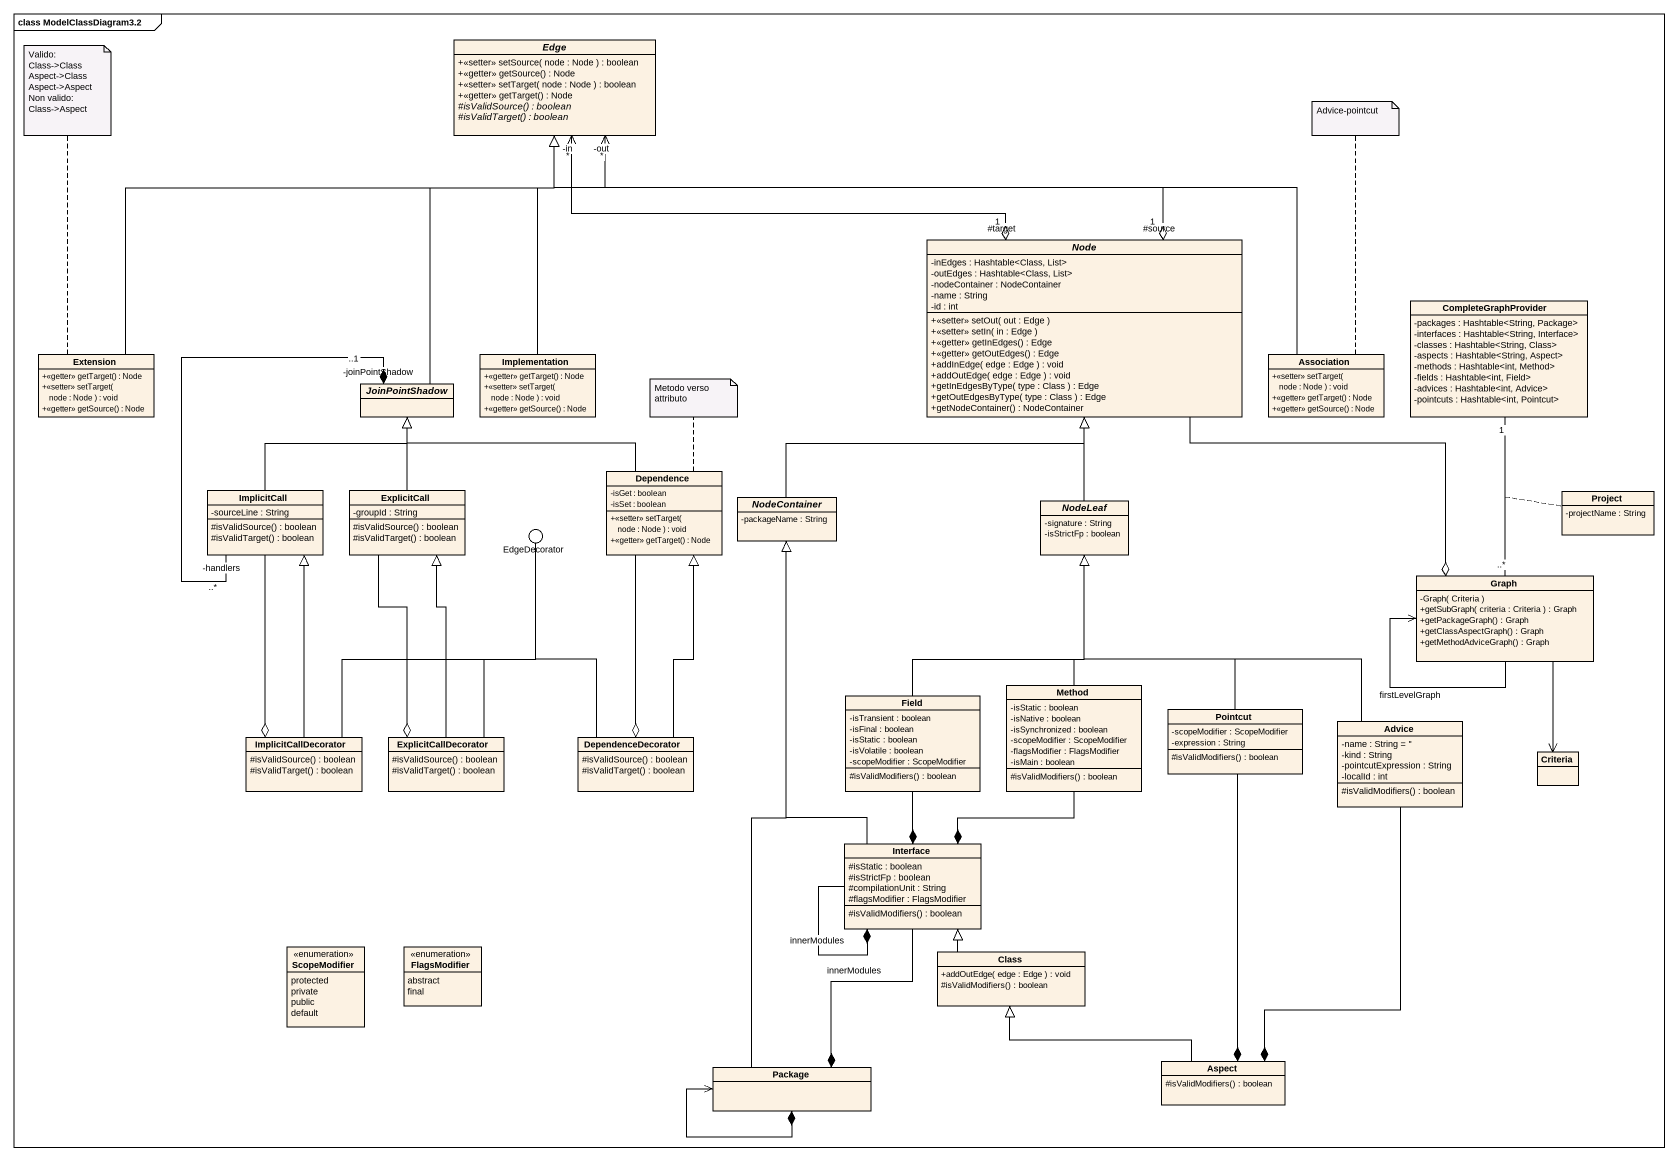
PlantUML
@startuml
mainframe class ModelClassDiagram3.2
allowmixing
hide circle
hide empty members
skinparam classAttributeIconSize 0
abstract class Edge {
  +<<setter>> setSource( node : Node ) : boolean
  +<<getter>> getSource() : Node
  +<<setter>> setTarget( node : Node ) : boolean
  +<<getter>> getTarget() : Node
  {abstract} #isValidSource() : boolean
  {abstract} #isValidTarget() : boolean
}
abstract class "Node" as Node_ {
  -inEdges : Hashtable<Class, List>
  -outEdges : Hashtable<Class, List>
  -nodeContainer : NodeContainer
  -name : String
  -id : int
  +<<setter>> setOut( out : Edge )
  +<<setter>> setIn( in : Edge )
  +<<getter>> getInEdges() : Edge
  +<<getter>> getOutEdges() : Edge
  +addInEdge( edge : Edge ) : void
  +addOutEdge( edge : Edge ) : void
  +getInEdgesByType( type : Class ) : Edge
  +getOutEdgesByType( type : Class ) : Edge
  +getNodeContainer() : NodeContainer
}
class CompleteGraphProvider {
  -packages : Hashtable<String, Package>
  -interfaces : Hashtable<String, Interface>
  -classes : Hashtable<String, Class>
  -aspects : Hashtable<String, Aspect>
  -methods : Hashtable<int, Method>
  -fields : Hashtable<int, Field>
  -advices : Hashtable<int, Advice>
  -pointcuts : Hashtable<int, Pointcut>
}
class Extension {
  +<<getter>> getTarget() : Node
  +<<setter>> setTarget( node : Node ) : void
  +<<getter>> getSource() : Node
}
class Implementation {
  +<<getter>> getTarget() : Node
  +<<setter>> setTarget( node : Node ) : void
  +<<getter>> getSource() : Node
}
class Association {
  +<<setter>> setTarget( node : Node ) : void
  +<<getter>> getTarget() : Node
  +<<getter>> getSource() : Node
}
abstract class JoinPointShadow
class Dependence {
  -isGet : boolean
  -isSet : boolean
  +<<setter>> setTarget( node : Node ) : void
  +<<getter>> getTarget() : Node
}
class ImplicitCall {
  -sourceLine : String
  #isValidSource() : boolean
  #isValidTarget() : boolean
}
class ExplicitCall {
  -groupId : String
  #isValidSource() : boolean
  #isValidTarget() : boolean
}
abstract class NodeContainer {
  -packageName : String
}
abstract class NodeLeaf {
  -signature : String
  -isStrictFp : boolean
}
class Project {
  -projectName : String
}
() EdgeDecorator
class Graph {
  -Graph( Criteria )
  +getSubGraph( criteria : Criteria ) : Graph
  +getPackageGraph() : Graph
  +getClassAspectGraph() : Graph
  +getMethodAdviceGraph() : Graph
}
class Field {
  -isTransient : boolean
  -isFinal : boolean
  -isStatic : boolean
  -isVolatile : boolean
  -scopeModifier : ScopeModifier
  #isValidModifiers() : boolean
}
class Method {
  -isStatic : boolean
  -isNative : boolean
  -isSynchronized : boolean
  -scopeModifier : ScopeModifier
  -flagsModifier : FlagsModifier
  -isMain : boolean
  #isValidModifiers() : boolean
}
class Pointcut {
  -scopeModifier : ScopeModifier
  -expression : String
  #isValidModifiers() : boolean
}
class ImplicitCallDecorator {
  #isValidSource() : boolean
  #isValidTarget() : boolean
}
class ExplicitCallDecorator {
  #isValidSource() : boolean
  #isValidTarget() : boolean
}
class DependenceDecorator {
  #isValidSource() : boolean
  #isValidTarget() : boolean
}
class Advice {
  -name : String = ''
  -kind : String
  -pointcutExpression : String
  -localId : int
  #isValidModifiers() : boolean
}
class Criteria
class "Interface" as Interface_ {
  #isStatic : boolean
  #isStrictFp : boolean
  #compilationUnit : String
  #flagsModifier : FlagsModifier
  #isValidModifiers() : boolean
}
enum ScopeModifier {
  protected
  private
  public
  default
}
enum FlagsModifier {
  abstract
  final
}
class "Class" as Class_ {
  +addOutEdge( edge : Edge ) : void
  #isValidModifiers() : boolean
}
class "Package" as Package_
class Aspect {
  #isValidModifiers() : boolean
}
Node_ "1\n#source" o-left-> "*\n-out" Edge
Node_ "1\n#target" o-left-> "*\n-in" Edge
Extension -up-|> Edge
Implementation -up-|> Edge
Association -left-|> Edge
JoinPointShadow -up-|> Edge
JoinPointShadow "-joinPointShadow\n..1" *-- "-handlers\n..*" ImplicitCall
Dependence -left-|> JoinPointShadow
ImplicitCall -up-|> JoinPointShadow
ExplicitCall -up-|> JoinPointShadow
NodeContainer -up-|> Node_
NodeLeaf -up-|> Node_
Graph o-up- Node_
Graph "..*" -up- "1" CompleteGraphProvider
(Graph, CompleteGraphProvider) .. Project
Graph --> Graph : firstLevelGraph
Graph --> Criteria
Field -up-|> NodeLeaf
Method -up-|> NodeLeaf
Pointcut -up-|> NodeLeaf
ImplicitCallDecorator -up-|> ImplicitCall
ImplicitCallDecorator o-up- ImplicitCall
ImplicitCallDecorator -up- EdgeDecorator
ExplicitCallDecorator -up-|> ExplicitCall
ExplicitCallDecorator o-up- ExplicitCall
ExplicitCallDecorator -up- EdgeDecorator
DependenceDecorator o-up- Dependence
DependenceDecorator -up-|> Dependence
DependenceDecorator -up- EdgeDecorator
Advice -up-|> NodeLeaf
Interface_ -up-|> NodeContainer
Interface_ *-up- Field
Interface_ *-up- Method
Interface_ *-- Interface_ : innerModules
Class_ -up-|> Interface_
Package_ -up-|> NodeContainer
Package_ *-up- Interface_ : innerModules
Package_ *--> Package_
Aspect *-up- Pointcut
Aspect *-up- Advice
Aspect -left-|> Class_
note top of Extension
  Valido:
  Class->Class
  Aspect->Class
  Aspect->Aspect
  Non valido:
  Class->Aspect
end note
note top of Association : Advice-pointcut
note top of Dependence : Metodo verso attributo
@enduml
